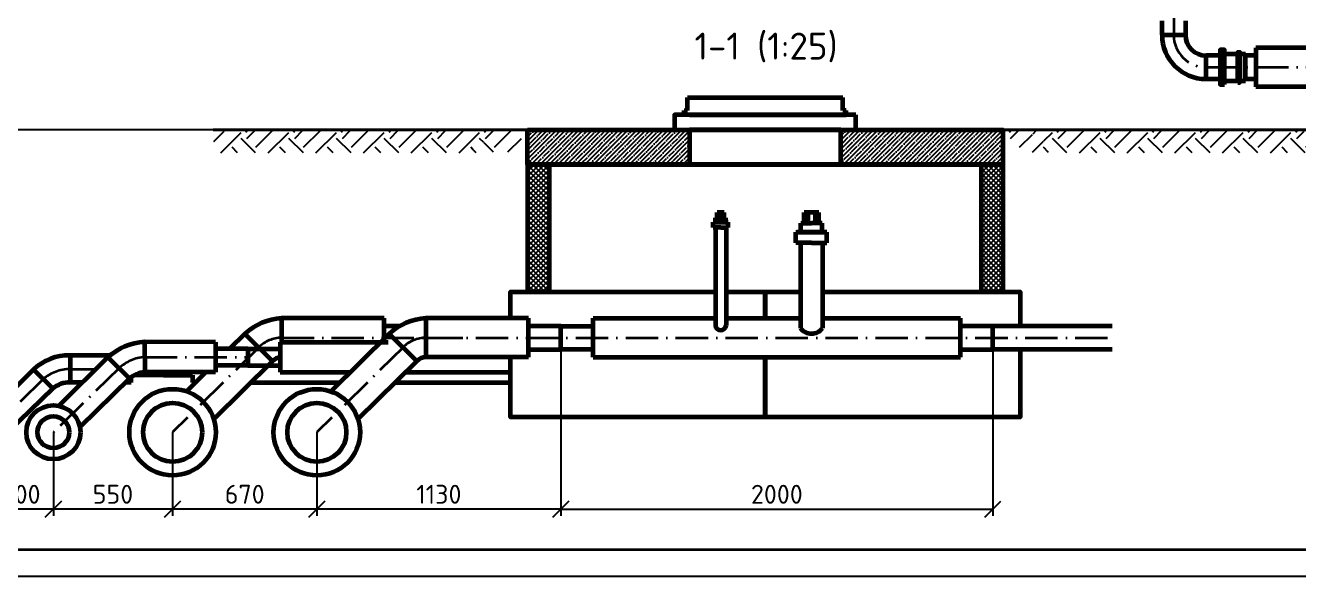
# Model space of a CAD drawing. Header units: millimetres. Extents: x 1990 to 7549, y 397 to 3825.
# Drawn here: x 4161.4 to 4397.1, y 1173.7 to 1275.7 of the extents above; entities that cross this region are included whole.
import ezdxf
from ezdxf.enums import TextEntityAlignment as Align

# ---------------------------------------------------------------- set-up
doc = ezdxf.new("R2010")
doc.units = ezdxf.units.MM
doc.linetypes.add('ACAD_ISO10W100', pattern=[18.5, 12, -3, 0.5, -3])
for name, color, linetype, lineweight in [('2 Рамка обычные', 1, 'Continuous', 60), ('3 Оъекты сущ.', 7, 'Continuous', 30), ('9 Размеры на геодезии', 5, 'Continuous', 40), ('Объекты проект.', 1, 'Continuous', 80), ('Размеры на чертеже', 250, 'Continuous', 25)]:
    doc.layers.add(name, color=color, linetype=linetype, lineweight=lineweight)
doc.layers.add('Штриховка', color=7, linetype='Continuous')
doc.styles.add('-ISOCPEUR-', font='isocpeur.TTF')
doc.styles.add('GOST', font='gost.shx', dxfattribs={"oblique": 15})
doc.styles.get("Standard").update_dxf_attribs({"font": 'arial.ttf'})
doc.dimstyles.new('Копия М 1 к 25', dxfattribs={"dimtxt": 3.5, "dimasz": 3, "dimexe": 1.25, "dimexo": 0, "dimgap": 1, "dimtad": 1, "dimdec": 0, "dimlfac": 25, "dimzin": 0, "dimdsep": 46, "dimtxsty": 'GOST', "dimblk": 'OBLIQUE', "dimcen": 5, "dimclrd": 256, "dimclre": 256, "dimclrt": 256, "dimazin": 2, "dimtfac": 1, "dimtdec": 0, "dimtmove": 0, "dimatfit": 3, "dimldrblk": 'NONE', "dimfxl": 1.25, "dimtolj": 1, "dimtzin": 0, "dimlwd": -1, "dimlwe": -1, "dimarcsym": 2})
pattern_1 = [(45, (-129693.806, 585003.5205), (0, 8.838834765), [6.25, -6.25]), (45, (-129695.4634, 585005.178), (0, 8.838834765), [6.25, -6.25]), (45, (-129697.1207, 585006.835), (0, 8.838834765), [6.25, -6.25]), (135, (-129697.1207, 585007.94), (-8.838834765, 9e-16), [6.25, -6.25]), (135, (-129695.4634, 585009.597), (-8.838834765, 9e-16), [6.25, -6.25]), (135, (-129693.806, 585011.2545), (-8.838834765, 9e-16), [6.25, -6.25])]

# ---------------------------------------------------------------- blocks, each defined once
blk = doc.blocks.new('*U370')
blk.add_lwpolyline([(0, 123), (594, 123), (594, -297), (0, -297)], close=True)
at = {"const_width": 0.5}
blk.add_lwpolyline([(20, 118), (589, 118), (589, -292), (20, -292)], close=True, dxfattribs=at)
blk.add_attdef('РАЗРАБОТАЛ', text='', height=2.5).set_placement((424.5, -264.22), align=Align.MIDDLE_LEFT)
at = {"flags": 8}
for tag, height, p in [('ДАТА', 2.5, (464.07, -264.4)), ('ЛИСТ', 3, (560.39, -271.92)), ('ЛИСТОВ', 3, (577.89, -271.92))]:
    blk.add_attdef(tag, text='', height=height, dxfattribs=at).set_placement(p, align=Align.MIDDLE_CENTER)
blk.add_attdef('ПРОВЕРИЛ', (424.75, -270.73), '', height=2.5)
for tag, p in [('ТЕПЛОВЫЕ_СЕТИ_001', (489.41, -270.98)), ('ИМЯ_ЧЕРТЕЖА_001', (491.51, -285.58))]:
    blk.add_attdef(tag, p, '', height=3, dxfattribs=at)
at = {"style": '-ISOCPEUR-', "flags": 8}
blk.add_attdef('ФОРМАТ', text='', height=3, dxfattribs=at).set_placement((554.97, -294.75), align=Align.MIDDLE_CENTER)
blk = doc.blocks.new('_Oblique')
at = {"color": 0, "linetype": 'ByBlock', "lineweight": -2}
blk.add_line((-0.5, -0.5), (0.5, 0.5), dxfattribs=at)
blk = doc.blocks.new('*D213')
at = {"transparency": 16777216}
for p, q in [((4260.53, 1215.74), (4260.53, 1184.92)), ((4340.53, 1215.74), (4340.53, 1184.92)), ((4260.53, 1186.17), (4340.53, 1186.17))]:
    blk.add_line(p, q, dxfattribs=at)
at = {"layer": 'Defpoints', "color": 0, "lineweight": 35, "transparency": 16777216}
for p in [(4260.53, 1215.74), (4340.53, 1215.74), (4340.53, 1186.17)]:
    blk.add_point(p, dxfattribs=at)
at = {"transparency": 16777216, "xscale": 3, "yscale": 3, "zscale": 3, "rotation": 180}
blk.add_blockref('_Oblique', (4260.53, 1186.17), dxfattribs=at)
at = {"transparency": 16777216, "xscale": 3, "yscale": 3, "zscale": 3}
blk.add_blockref('_Oblique', (4340.53, 1186.17), dxfattribs=at)
at = {"lineweight": 35, "transparency": 16777216, "insert": (4300.53, 1188.92), "char_height": 3.5, "attachment_point": 5, "style": '-ISOCPEUR-'}
blk.add_mtext('\\A1;2000', dxfattribs=at)
blk = doc.blocks.new('_None')
blk = doc.blocks.new('*D214')
at = {"transparency": 16777216}
for p, q in [((4260.53, 1215.74), (4260.53, 1184.92)), ((4215.33, 1200.4), (4215.33, 1184.92)), ((4260.53, 1186.17), (4215.33, 1186.17))]:
    blk.add_line(p, q, dxfattribs=at)
at = {"layer": 'Defpoints', "color": 0, "lineweight": 35, "transparency": 16777216}
for p in [(4260.53, 1215.74), (4215.33, 1200.4), (4215.33, 1186.17)]:
    blk.add_point(p, dxfattribs=at)
at = {"transparency": 16777216, "xscale": 3, "yscale": 3, "zscale": 3, "rotation": 180}
blk.add_blockref('_Oblique', (4215.33, 1186.17), dxfattribs=at)
at = {"transparency": 16777216, "xscale": 3, "yscale": 3, "zscale": 3}
blk.add_blockref('_Oblique', (4260.53, 1186.17), dxfattribs=at)
at = {"lineweight": 35, "transparency": 16777216, "insert": (4237.93, 1188.92), "char_height": 3.5, "attachment_point": 5, "style": '-ISOCPEUR-'}
blk.add_mtext('\\A1;1130', dxfattribs=at)
blk = doc.blocks.new('*D215')
at = {"transparency": 16777216}
for p, q in [((4188.61, 1200.4), (4188.61, 1184.92)), ((4215.33, 1200.4), (4215.33, 1184.92)), ((4215.33, 1186.17), (4188.61, 1186.17))]:
    blk.add_line(p, q, dxfattribs=at)
at = {"layer": 'Defpoints', "color": 0, "lineweight": 35, "transparency": 16777216}
for p in [(4188.61, 1200.4), (4215.33, 1200.4), (4188.61, 1186.17)]:
    blk.add_point(p, dxfattribs=at)
at = {"transparency": 16777216, "xscale": 3, "yscale": 3, "zscale": 3, "rotation": 180}
blk.add_blockref('_Oblique', (4188.61, 1186.17), dxfattribs=at)
at = {"transparency": 16777216, "xscale": 3, "yscale": 3, "zscale": 3}
blk.add_blockref('_Oblique', (4215.33, 1186.17), dxfattribs=at)
at = {"lineweight": 35, "transparency": 16777216, "insert": (4201.97, 1188.92), "char_height": 3.5, "attachment_point": 5, "style": '-ISOCPEUR-'}
blk.add_mtext('\\A1;670', dxfattribs=at)
blk = doc.blocks.new('*D216')
at = {"transparency": 16777216}
for p, q in [((4166.53, 1200.4), (4166.53, 1184.92)), ((4188.61, 1199.8), (4188.61, 1184.92)), ((4188.61, 1186.17), (4166.53, 1186.17))]:
    blk.add_line(p, q, dxfattribs=at)
at = {"layer": 'Defpoints', "color": 0, "lineweight": 35, "transparency": 16777216}
for p in [(4166.53, 1200.4), (4188.61, 1199.8), (4166.53, 1186.17)]:
    blk.add_point(p, dxfattribs=at)
at = {"transparency": 16777216, "xscale": 3, "yscale": 3, "zscale": 3, "rotation": 180}
blk.add_blockref('_Oblique', (4166.53, 1186.17), dxfattribs=at)
at = {"transparency": 16777216, "xscale": 3, "yscale": 3, "zscale": 3}
blk.add_blockref('_Oblique', (4188.61, 1186.17), dxfattribs=at)
at = {"lineweight": 35, "transparency": 16777216, "insert": (4177.57, 1188.92), "char_height": 3.5, "attachment_point": 5, "style": '-ISOCPEUR-'}
blk.add_mtext('\\A1;550', dxfattribs=at)
blk = doc.blocks.new('*D217')
at = {"transparency": 16777216}
for p, q in [((4154.53, 1200.4), (4154.53, 1184.92)), ((4166.53, 1200.4), (4166.53, 1184.92)), ((4166.53, 1186.17), (4154.53, 1186.17))]:
    blk.add_line(p, q, dxfattribs=at)
at = {"layer": 'Defpoints', "color": 0, "lineweight": 35, "transparency": 16777216}
for p in [(4154.53, 1200.4), (4166.53, 1200.4), (4154.53, 1186.17)]:
    blk.add_point(p, dxfattribs=at)
at = {"transparency": 16777216, "xscale": 3, "yscale": 3, "zscale": 3, "rotation": 180}
blk.add_blockref('_Oblique', (4154.53, 1186.17), dxfattribs=at)
at = {"transparency": 16777216, "xscale": 3, "yscale": 3, "zscale": 3}
blk.add_blockref('_Oblique', (4166.53, 1186.17), dxfattribs=at)
at = {"lineweight": 35, "transparency": 16777216, "insert": (4160.53, 1188.92), "char_height": 3.5, "attachment_point": 5, "style": '-ISOCPEUR-'}
blk.add_mtext('\\A1;300', dxfattribs=at)
blk = doc.blocks.new('*D218')
at = {"transparency": 16777216}
for p, q in [((4196.12, 1256.4), (4150.59, 1256.4)), ((4151.84, 1200.4), (4151.84, 1256.4)), ((4154.53, 1200.4), (4150.59, 1200.4))]:
    blk.add_line(p, q, dxfattribs=at)
at = {"layer": 'Defpoints', "color": 0, "lineweight": 35, "transparency": 16777216}
for p in [(4151.84, 1256.4), (4196.12, 1256.4), (4154.53, 1200.4)]:
    blk.add_point(p, dxfattribs=at)
at = {"transparency": 16777216, "xscale": 3, "yscale": 3, "zscale": 3}
for p, rotation in [((4151.84, 1256.4), 90), ((4151.84, 1200.4), 270)]:
    blk.add_blockref('_Oblique', p, dxfattribs=dict(at, rotation=rotation))
at = {"lineweight": 35, "transparency": 16777216, "insert": (4149.09, 1228.4), "char_height": 3.5, "attachment_point": 5, "rotation": 90, "style": '-ISOCPEUR-'}
blk.add_mtext('\\A1;1400', dxfattribs=at)

msp = doc.modelspace()

# ---------------------------------------------------------------- hatches: boundary and pattern name
h = msp.add_hatch()
h.set_pattern_fill('ANSI35', scale=0.184)
h.set_pattern_definition([(45, (-880.4555, 278.4815), (-0.82618356, 0.82618356), []), (45, (-879.6293, 278.4815), (-0.82618356, 0.82618356), [1.4605, -0.2921, 0, -0.2921])])
h.paths.add_polyline_path([(4284.376, 1256.404), (4281.576, 1256.404), (4254.376, 1256.404), (4254.376, 1250.004), (4284.376, 1250.004)])
h.paths.add_polyline_path([(4342.376, 1256.404), (4312.376, 1256.404), (4312.376, 1250.004), (4342.376, 1250.004)])
h = msp.add_hatch()
h.set_pattern_fill('ANSI37', scale=0.20625)
h.set_pattern_definition([(45, (-629.1969, -1208.51027), (-0.46304446, 0.46304446), []), (135, (-629.1969, -1208.51027), (-0.46304446, -0.46304446), [])])
h.paths.add_polyline_path([(4258.376, 1250.004), (4254.376, 1250.004), (4254.376, 1226.404), (4258.376, 1226.404)])
h.paths.add_polyline_path([(4342.376, 1250.004), (4338.376, 1250.004), (4338.376, 1226.404), (4342.376, 1226.404)])
at = {"layer": 'Штриховка'}
h = msp.add_hatch(dxfattribs=at)
h.set_pattern_fill('EARTH', color=256, scale=25, angle=45, style=0)
h.set_pattern_definition(pattern_1)
h.paths.add_polyline_path([(4196.085, 1255.934), (4196.217, 1255.728), (4196.33, 1252.239), (4196.173, 1252.515)])
h.paths.add_polyline_path([(4203.621, 1256.161), (4196.125, 1256.144), (4196.173, 1252.196), (4203.621, 1252.13)])
h.paths.add_polyline_path([(4249.696, 1256.27), (4203.621, 1256.27), (4203.621, 1252.13), (4243.193, 1252.13)])
h.paths.add_polyline_path([(4254.376, 1256.404), (4250.261, 1256.404), (4243.193, 1252.13), (4251.38, 1252.356)])
h = msp.add_hatch(dxfattribs=at)
h.set_pattern_fill('EARTH', color=256, scale=25, angle=45, style=0)
h.set_pattern_definition(pattern_1)
h.paths.add_polyline_path([(4400.667, 1255.934), (4400.535, 1255.728), (4400.422, 1252.239), (4400.579, 1252.515)])
h.paths.add_polyline_path([(4393.131, 1256.161), (4400.627, 1256.144), (4400.579, 1252.196), (4393.131, 1252.13)])
h.paths.add_polyline_path([(4347.056, 1256.27), (4393.131, 1256.27), (4393.131, 1252.13), (4353.559, 1252.13)])
h.paths.add_polyline_path([(4342.376, 1256.404), (4346.491, 1256.404), (4353.559, 1252.13), (4345.372, 1252.356)])

# ---------------------------------------------------------------- linework, layer by layer
at = {"color": 3, "linetype": 'ACAD_ISO10W100', "lineweight": 35, "ltscale": 0.5}
for p, q in [((4374.02, 1342.397), (4374.02, 1274)), ((4380.02, 1268), (4502.471, 1268)), ((4208.811, 1217.904), (4242.4, 1217.904)), ((4235.53, 1217.904), (4362.601, 1217.904)), ((4183.435, 1214.335), (4202.533, 1214.335)), ((4204.576, 1216.129), (4188.613, 1200.404)), ((4231.295, 1216.128), (4215.332, 1200.404)), ((4178.697, 1212.271), (4166.533, 1200.404)), ((4169.627, 1212.104), (4174.42, 1212.104)), ((4164.674, 1210.218), (4154.533, 1200.404))]:
    msp.add_line(p, q, dxfattribs=at)
at = {"color": 18, "lineweight": 35, "true_color": 0x000000}
msp.add_line((4342.376, 1250.004), (4254.376, 1250.004), dxfattribs=at)
at = {"color": 3, "linetype": 'ACAD_ISO10W100', "lineweight": 35, "ltscale": 0.5}
for centre, radius, start, end in [((4380.02, 1274), 6, 180, 270), ((4208.837, 1211.904), 6, 90.24566, 135.24566), ((4235.556, 1211.904), 6, 90.24566, 135.24566), ((4184.079, 1206.384), 7.977, 94.63595, 132.43349), ((4169.675, 1204.297), 7.808, 90.34845, 130.22348)]:
    msp.add_arc(centre, radius, start, end, dxfattribs=at)
at = {"layer": '2 Рамка обычные', "color": 7}
for p, q in [((4284.002, 1260.004), (4284.002, 1262.404)), ((4284.002, 1262.404), (4312.75, 1262.404)), ((4312.75, 1260.004), (4312.75, 1262.404)), ((4283.376, 1259.204), (4283.376, 1260.004)), ((4283.376, 1260.004), (4284.002, 1260.004)), ((4284.376, 1259.204), (4283.376, 1259.204)), ((4284.376, 1259.204), (4312.376, 1259.204)), ((4312.376, 1259.204), (4313.376, 1259.204)), ((4313.376, 1260.004), (4312.75, 1260.004)), ((4313.376, 1259.204), (4313.376, 1260.004)), ((4284.376, 1256.404), (4312.376, 1256.404)), ((4254.376, 1250.004), (4254.376, 1226.404)), ((4254.376, 1250.004), (4342.376, 1250.004)), ((4258.376, 1250.004), (4258.376, 1226.404)), ((4338.376, 1250.004), (4338.376, 1226.404)), ((4342.376, 1250.004), (4342.376, 1226.404))]:
    msp.add_line(p, q, dxfattribs=at)
for points in [[(4315.176, 1259.204), (4281.576, 1259.204), (4281.576, 1256.404), (4315.176, 1256.404)], [(4254.376, 1256.404), (4342.376, 1256.404), (4342.376, 1250.004), (4254.376, 1250.004)], [(4284.376, 1250.004), (4312.376, 1250.004), (4312.376, 1256.404), (4284.376, 1256.404)]]:
    msp.add_lwpolyline(points, close=True, dxfattribs=at)
for points in [[(4251.176, 1221.504), (4251.176, 1226.404), (4289.137, 1226.404)], [(4291.122, 1226.404), (4298.376, 1226.404), (4298.376, 1221.504)], [(4298.376, 1221.504), (4298.376, 1226.404), (4304.905, 1226.404)], [(4308.954, 1226.404), (4345.576, 1226.404), (4345.576, 1220.064)], [(4298.376, 1214.304), (4298.376, 1203.204), (4251.176, 1203.204), (4251.176, 1214.304)], [(4345.576, 1215.744), (4345.576, 1203.204), (4298.376, 1203.204), (4298.376, 1214.304)]]:
    msp.add_lwpolyline(points, dxfattribs=at)
at = {"layer": '9 Размеры на геодезии', "color": 0, "linetype": 'ByBlock'}
for p, q in [((4254.376, 1256.404), (4196.115, 1256.404)), ((4342.376, 1256.404), (4400.637, 1256.404))]:
    msp.add_line(p, q, dxfattribs=at)
at = {"layer": 'Объекты проект.', "color": 6, "lineweight": 60, "true_color": 0xff00ff}
for p, q in [((4371.82, 1276.607), (4371.82, 1274)), ((4376.22, 1276.607), (4376.22, 1274)), ((4371.86, 1274), (4376.18, 1274)), ((4500.52, 1271.6), (4389.22, 1271.6)), ((4389.22, 1271.6), (4389.22, 1264.4)), ((4389.22, 1271.6), (4389.22, 1264.4)), ((4382.626, 1270.2), (4380.02, 1270.2)), ((4380.02, 1265.84), (4380.02, 1270.16)), ((4383.426, 1270.514), (4385.893, 1270.514)), ((4385.893, 1270.514), (4385.893, 1270.808)), ((4385.893, 1270.808), (4386.293, 1270.808)), ((4386.293, 1270.514), (4386.293, 1270.808)), ((4386.293, 1270.514), (4387.325, 1270.514)), ((4387.325, 1270.514), (4387.325, 1270.2)), ((4389.22, 1270.2), (4387.325, 1270.2)), ((4387.325, 1265.8), (4387.325, 1270.2)), ((4382.626, 1265.8), (4380.02, 1265.8)), ((4383.426, 1265.487), (4385.893, 1265.487)), ((4385.893, 1265.487), (4385.893, 1265.193)), ((4385.893, 1265.193), (4386.293, 1265.193)), ((4386.293, 1265.487), (4386.293, 1265.193)), ((4386.293, 1265.487), (4387.325, 1265.487)), ((4389.22, 1265.8), (4387.325, 1265.8)), ((4387.325, 1265.487), (4387.325, 1265.8)), ((4500.52, 1264.4), (4389.22, 1264.4)), ((4177.004, 1214.604), (4169.627, 1214.604)), ((4169.627, 1214.604), (4169.627, 1209.604)), ((4162.851, 1212.013), (4154.641, 1204.003)), ((4162.851, 1212.013), (4166.414, 1208.504)), ((4171.883, 1209.605), (4169.627, 1209.606)), ((4180.933, 1209.604), (4179.862, 1209.604)), ((4180.933, 1209.604), (4180.933, 1210.58)), ((4186.933, 1210.964), (4181.59, 1210.964)), ((4186.933, 1210.964), (4186.933, 1211.527)), ((4186.933, 1210.964), (4186.933, 1211.527)), ((4186.933, 1210.964), (4186.933, 1211.527)), ((4186.933, 1210.964), (4186.933, 1211.527)), ((4186.933, 1210.964), (4192.275, 1210.964)), ((4192.275, 1210.964), (4192.275, 1209.604)), ((4192.275, 1209.604), (4192.823, 1209.604)), ((4203.082, 1209.604), (4219.543, 1209.604)), ((4229.802, 1209.604), (4251.176, 1209.604)), ((4166.414, 1208.504), (4158.132, 1200.424))]:
    msp.add_line(p, q, dxfattribs=at)
at = {"layer": 'Объекты проект.', "lineweight": 60}
for p, q in [((4289.468, 1240.139), (4289.468, 1241.104)), ((4290.13, 1241.104), (4289.468, 1241.104)), ((4289.799, 1241.104), (4289.799, 1240.139)), ((4290.791, 1241.104), (4290.13, 1241.104)), ((4290.46, 1241.104), (4290.46, 1240.139)), ((4290.791, 1240.139), (4290.791, 1241.104)), ((4305.58, 1239.136), (4305.58, 1241.104)), ((4306.93, 1241.104), (4305.58, 1241.104)), ((4306.255, 1241.104), (4306.255, 1239.136)), ((4308.279, 1241.104), (4306.93, 1241.104)), ((4307.604, 1241.104), (4307.604, 1239.136)), ((4308.279, 1239.136), (4308.279, 1241.104)), ((4288.724, 1238.9), (4288.724, 1239.313)), ((4288.724, 1239.313), (4290.13, 1239.313)), ((4288.724, 1238.349), (4288.724, 1238.9)), ((4290.13, 1238.349), (4288.724, 1238.349)), ((4289.137, 1238.349), (4288.724, 1238.349)), ((4290.13, 1239.313), (4288.807, 1239.313)), ((4289.137, 1238.349), (4289.137, 1220.173)), ((4289.154, 1239.313), (4289.154, 1240.139)), ((4289.154, 1240.139), (4290.13, 1240.139)), ((4291.105, 1240.139), (4290.13, 1240.139)), ((4290.13, 1240.139), (4290.13, 1240.139)), ((4291.535, 1239.313), (4290.13, 1239.313)), ((4290.13, 1239.313), (4291.452, 1239.313)), ((4290.13, 1238.349), (4291.535, 1238.349)), ((4291.105, 1239.313), (4291.105, 1240.139)), ((4291.122, 1238.349), (4291.535, 1238.349)), ((4291.122, 1238.349), (4291.122, 1220.173)), ((4291.535, 1238.9), (4291.535, 1239.313)), ((4291.535, 1238.349), (4291.535, 1238.9)), ((4304.938, 1237.45), (4304.938, 1239.136)), ((4304.938, 1239.136), (4306.93, 1239.136)), ((4308.921, 1239.136), (4306.93, 1239.136)), ((4306.93, 1239.136), (4306.93, 1239.136)), ((4308.921, 1237.45), (4308.921, 1239.136)), ((4304.062, 1236.606), (4304.062, 1237.45)), ((4304.062, 1237.45), (4306.93, 1237.45)), ((4304.062, 1235.482), (4304.062, 1236.606)), ((4306.93, 1235.482), (4304.062, 1235.482)), ((4304.905, 1235.482), (4304.062, 1235.482)), ((4306.93, 1237.45), (4304.231, 1237.45)), ((4304.905, 1235.482), (4304.905, 1219.676)), ((4309.797, 1237.45), (4306.93, 1237.45)), ((4306.93, 1237.45), (4309.628, 1237.45)), ((4306.93, 1235.482), (4309.797, 1235.482)), ((4308.954, 1235.482), (4309.797, 1235.482)), ((4308.954, 1235.482), (4308.954, 1219.676)), ((4309.797, 1236.606), (4309.797, 1237.45)), ((4309.797, 1235.482), (4309.797, 1236.606)), ((4254.532, 1221.504), (4235.515, 1221.504)), ((4235.515, 1221.504), (4235.546, 1214.304)), ((4254.532, 1214.304), (4254.532, 1221.504)), ((4266.532, 1214.304), (4266.532, 1221.504)), ((4266.532, 1221.504), (4289.137, 1221.504)), ((4291.122, 1221.504), (4304.905, 1221.504)), ((4308.954, 1221.504), (4334.532, 1221.504)), ((4334.532, 1214.304), (4334.532, 1221.504)), ((4260.532, 1220.064), (4254.532, 1220.064)), ((4260.532, 1215.744), (4260.532, 1220.064)), ((4260.532, 1215.744), (4260.532, 1220.064)), ((4260.532, 1215.744), (4260.532, 1220.064)), ((4260.532, 1215.744), (4260.532, 1220.064)), ((4260.532, 1220.064), (4266.532, 1220.064)), ((4340.532, 1220.064), (4334.532, 1220.064)), ((4340.532, 1215.744), (4340.532, 1220.064)), ((4340.532, 1215.744), (4340.532, 1220.064)), ((4340.532, 1215.744), (4340.532, 1220.064)), ((4340.532, 1215.744), (4340.532, 1220.064)), ((4362.601, 1220.064), (4340.532, 1220.064)), ((4228.739, 1218.663), (4217.896, 1207.982)), ((4228.739, 1218.663), (4233.852, 1213.593)), ((4254.532, 1214.304), (4235.546, 1214.304)), ((4254.532, 1215.744), (4260.532, 1215.744)), ((4266.532, 1215.744), (4260.532, 1215.744)), ((4266.532, 1214.304), (4334.532, 1214.304)), ((4334.532, 1215.744), (4340.532, 1215.744)), ((4362.601, 1215.744), (4340.532, 1215.744)), ((4233.852, 1213.593), (4222.948, 1202.853))]:
    msp.add_line(p, q, dxfattribs=at)
at = {"layer": 'Объекты проект.', "color": 5, "lineweight": 60}
for p, q in [((4227.813, 1221.504), (4208.796, 1221.504)), ((4208.796, 1221.504), (4208.815, 1217.104)), ((4227.813, 1217.751), (4227.813, 1221.504)), ((4230.686, 1220.064), (4227.813, 1220.064)), ((4202.02, 1218.663), (4199.138, 1215.824)), ((4202.02, 1218.663), (4207.133, 1213.594)), ((4207.133, 1213.594), (4196.229, 1202.853)), ((4194.756, 1211.509), (4191.177, 1207.983))]:
    msp.add_line(p, q, dxfattribs=at)
at = {"layer": 'Объекты проект.', "color": 4, "lineweight": 60}
for p, q in [((4196.533, 1217.104), (4183.419, 1217.135)), ((4183.419, 1217.135), (4183.45, 1211.535)), ((4196.533, 1217.104), (4196.533, 1211.504)), ((4208.533, 1217.104), (4208.533, 1211.504)), ((4208.533, 1217.104), (4228.57, 1217.104)), ((4176.643, 1214.294), (4167.519, 1205.306)), ((4176.643, 1214.294), (4180.634, 1210.364)), ((4202.533, 1215.824), (4196.533, 1215.824)), ((4196.533, 1215.824), (4196.533, 1212.784)), ((4202.533, 1215.824), (4202.533, 1212.784)), ((4202.533, 1215.824), (4202.533, 1212.784)), ((4202.533, 1215.824), (4202.533, 1212.784)), ((4202.533, 1215.824), (4202.533, 1212.784)), ((4202.533, 1215.824), (4208.533, 1215.824)), ((4208.533, 1215.824), (4208.533, 1212.784)), ((4202.533, 1212.784), (4196.533, 1212.784)), ((4202.533, 1212.784), (4208.533, 1212.784)), ((4180.634, 1210.364), (4171.449, 1201.316)), ((4196.533, 1211.504), (4183.45, 1211.535)), ((4208.533, 1211.504), (4221.472, 1211.504)), ((4231.731, 1211.504), (4251.176, 1211.504))]:
    msp.add_line(p, q, dxfattribs=at)
at = {"layer": 'Объекты проект.', "color": 6, "lineweight": 60, "true_color": 0xff00ff}
for points in [[(4383.426, 1264.799), (4383.426, 1271.202), (4382.626, 1271.202), (4382.626, 1264.799)], [(4385.893, 1265.193), (4385.893, 1270.808), (4386.293, 1270.808), (4386.293, 1265.193)]]:
    msp.add_lwpolyline(points, close=True, dxfattribs=at)
at = {"layer": 'Объекты проект.', "color": 5, "lineweight": 60}
for radius in [8.003, 5.46]:
    msp.add_circle((4188.613, 1200.404), radius, dxfattribs=at)
at = {"layer": 'Объекты проект.', "lineweight": 60}
for radius in [8, 5.46]:
    msp.add_circle((4215.332, 1200.404), radius, dxfattribs=at)
at = {"layer": 'Объекты проект.', "color": 4, "lineweight": 60}
for radius in [5, 2.953]:
    msp.add_circle((4166.533, 1200.404), radius, dxfattribs=at)
at = {"layer": 'Объекты проект.', "color": 6, "lineweight": 60, "true_color": 0xff00ff}
for centre, radius, start, end in [((4380.02, 1274), 8.16, 180, 270), ((4380.02, 1274), 3.84, 180, 270), ((4169.303, 1205.297), 9.313, 88.00607, 133.85384), ((4169.44, 1204.918), 4.691, 87.3293, 130.15641)]:
    msp.add_arc(centre, radius, start, end, dxfattribs=at)
at = {"layer": 'Объекты проект.', "color": 5, "lineweight": 60}
for centre, radius, start, end in [((4209.501, 1210.321), 11.205, 93.60635, 131.88497), ((4208.89, 1211.778), 2.527, 98.11795, 134.05879)]:
    msp.add_arc(centre, radius, start, end, dxfattribs=at)
at = {"layer": 'Объекты проект.', "lineweight": 60}
for centre, radius, start, end in [((4236.22, 1210.321), 11.205, 93.60635, 131.88497), ((4290.13, 1220.33), 1.005, 189.00708, 350.99292), ((4306.93, 1221.258), 2.569, 218.00711, 321.99289), ((4235.609, 1211.778), 2.527, 91.43253, 134.05879)]:
    msp.add_arc(centre, radius, start, end, dxfattribs=at)
at = {"layer": 'Объекты проект.', "color": 4, "lineweight": 60}
for centre, radius, start, end in [((4184.124, 1205.952), 11.205, 93.60635, 131.88497), ((4184.22, 1205.709), 5.876, 97.52828, 127.61131)]:
    msp.add_arc(centre, radius, start, end, dxfattribs=at)

# ---------------------------------------------------------------- block references
at = {"layer": 'Размеры на чертеже', "lineweight": 90}
msp.add_blockref('*U370', (4124.236, 1470.682), dxfattribs=at)

# ---------------------------------------------------------------- texts
at = {"layer": '3 Оъекты сущ.', "style": '-ISOCPEUR-'}
msp.add_text('1-1 (1:25)', height=5, dxfattribs=at).set_placement((4298.534, 1271.918), align=Align.MIDDLE_CENTER)

# ---------------------------------------------------------------- dimensions: what is measured, and where the dimension line sits
at = {"color": 18, "lineweight": 35, "true_color": 0x000000}
dim = msp.add_linear_dim(base=(4151.843, 1256.404), p1=(4154.533, 1200.404), p2=(4196.115, 1256.404), angle=90, dimstyle='Копия М 1 к 25', override={"dimtxsty": '-ISOCPEUR-'}, dxfattribs=at)
dim.commit()
dim.dimension.update_dxf_attribs({"geometry": '*D218', "text_midpoint": (4149.093, 1228.404)})
for base, p1, p2, picture, middle in [((4215.332, 1186.167), (4260.532, 1215.744), (4215.332, 1200.404), '*D214', (4237.932, 1188.917)), ((4340.532, 1186.167), (4260.532, 1215.744), (4340.532, 1215.744), '*D213', (4300.532, 1188.917)), ((4154.533, 1186.167), (4166.533, 1200.404), (4154.533, 1200.404), '*D217', (4160.533, 1188.917))]:
    dim = msp.add_linear_dim(base=base, p1=p1, p2=p2, dimstyle='Копия М 1 к 25', override={"dimtxsty": '-ISOCPEUR-'}, dxfattribs=at)
    dim.commit()
    dim.dimension.update_dxf_attribs({"geometry": picture, "text_midpoint": middle})
for base, p1, p2, text, picture, middle in [((4166.533, 1186.167), (4188.613, 1199.804), (4166.533, 1200.404), '550', '*D216', (4177.573, 1188.917)), ((4188.613, 1186.167), (4215.332, 1200.404), (4188.613, 1200.404), '670', '*D215', (4201.973, 1188.917))]:
    dim = msp.add_linear_dim(base=base, p1=p1, p2=p2, text=text, dimstyle='Копия М 1 к 25', override={"dimtxsty": '-ISOCPEUR-'}, dxfattribs=at)
    dim.commit()
    dim.dimension.update_dxf_attribs({"geometry": picture, "text_midpoint": middle})

doc.saveas('drawing.dxf')
